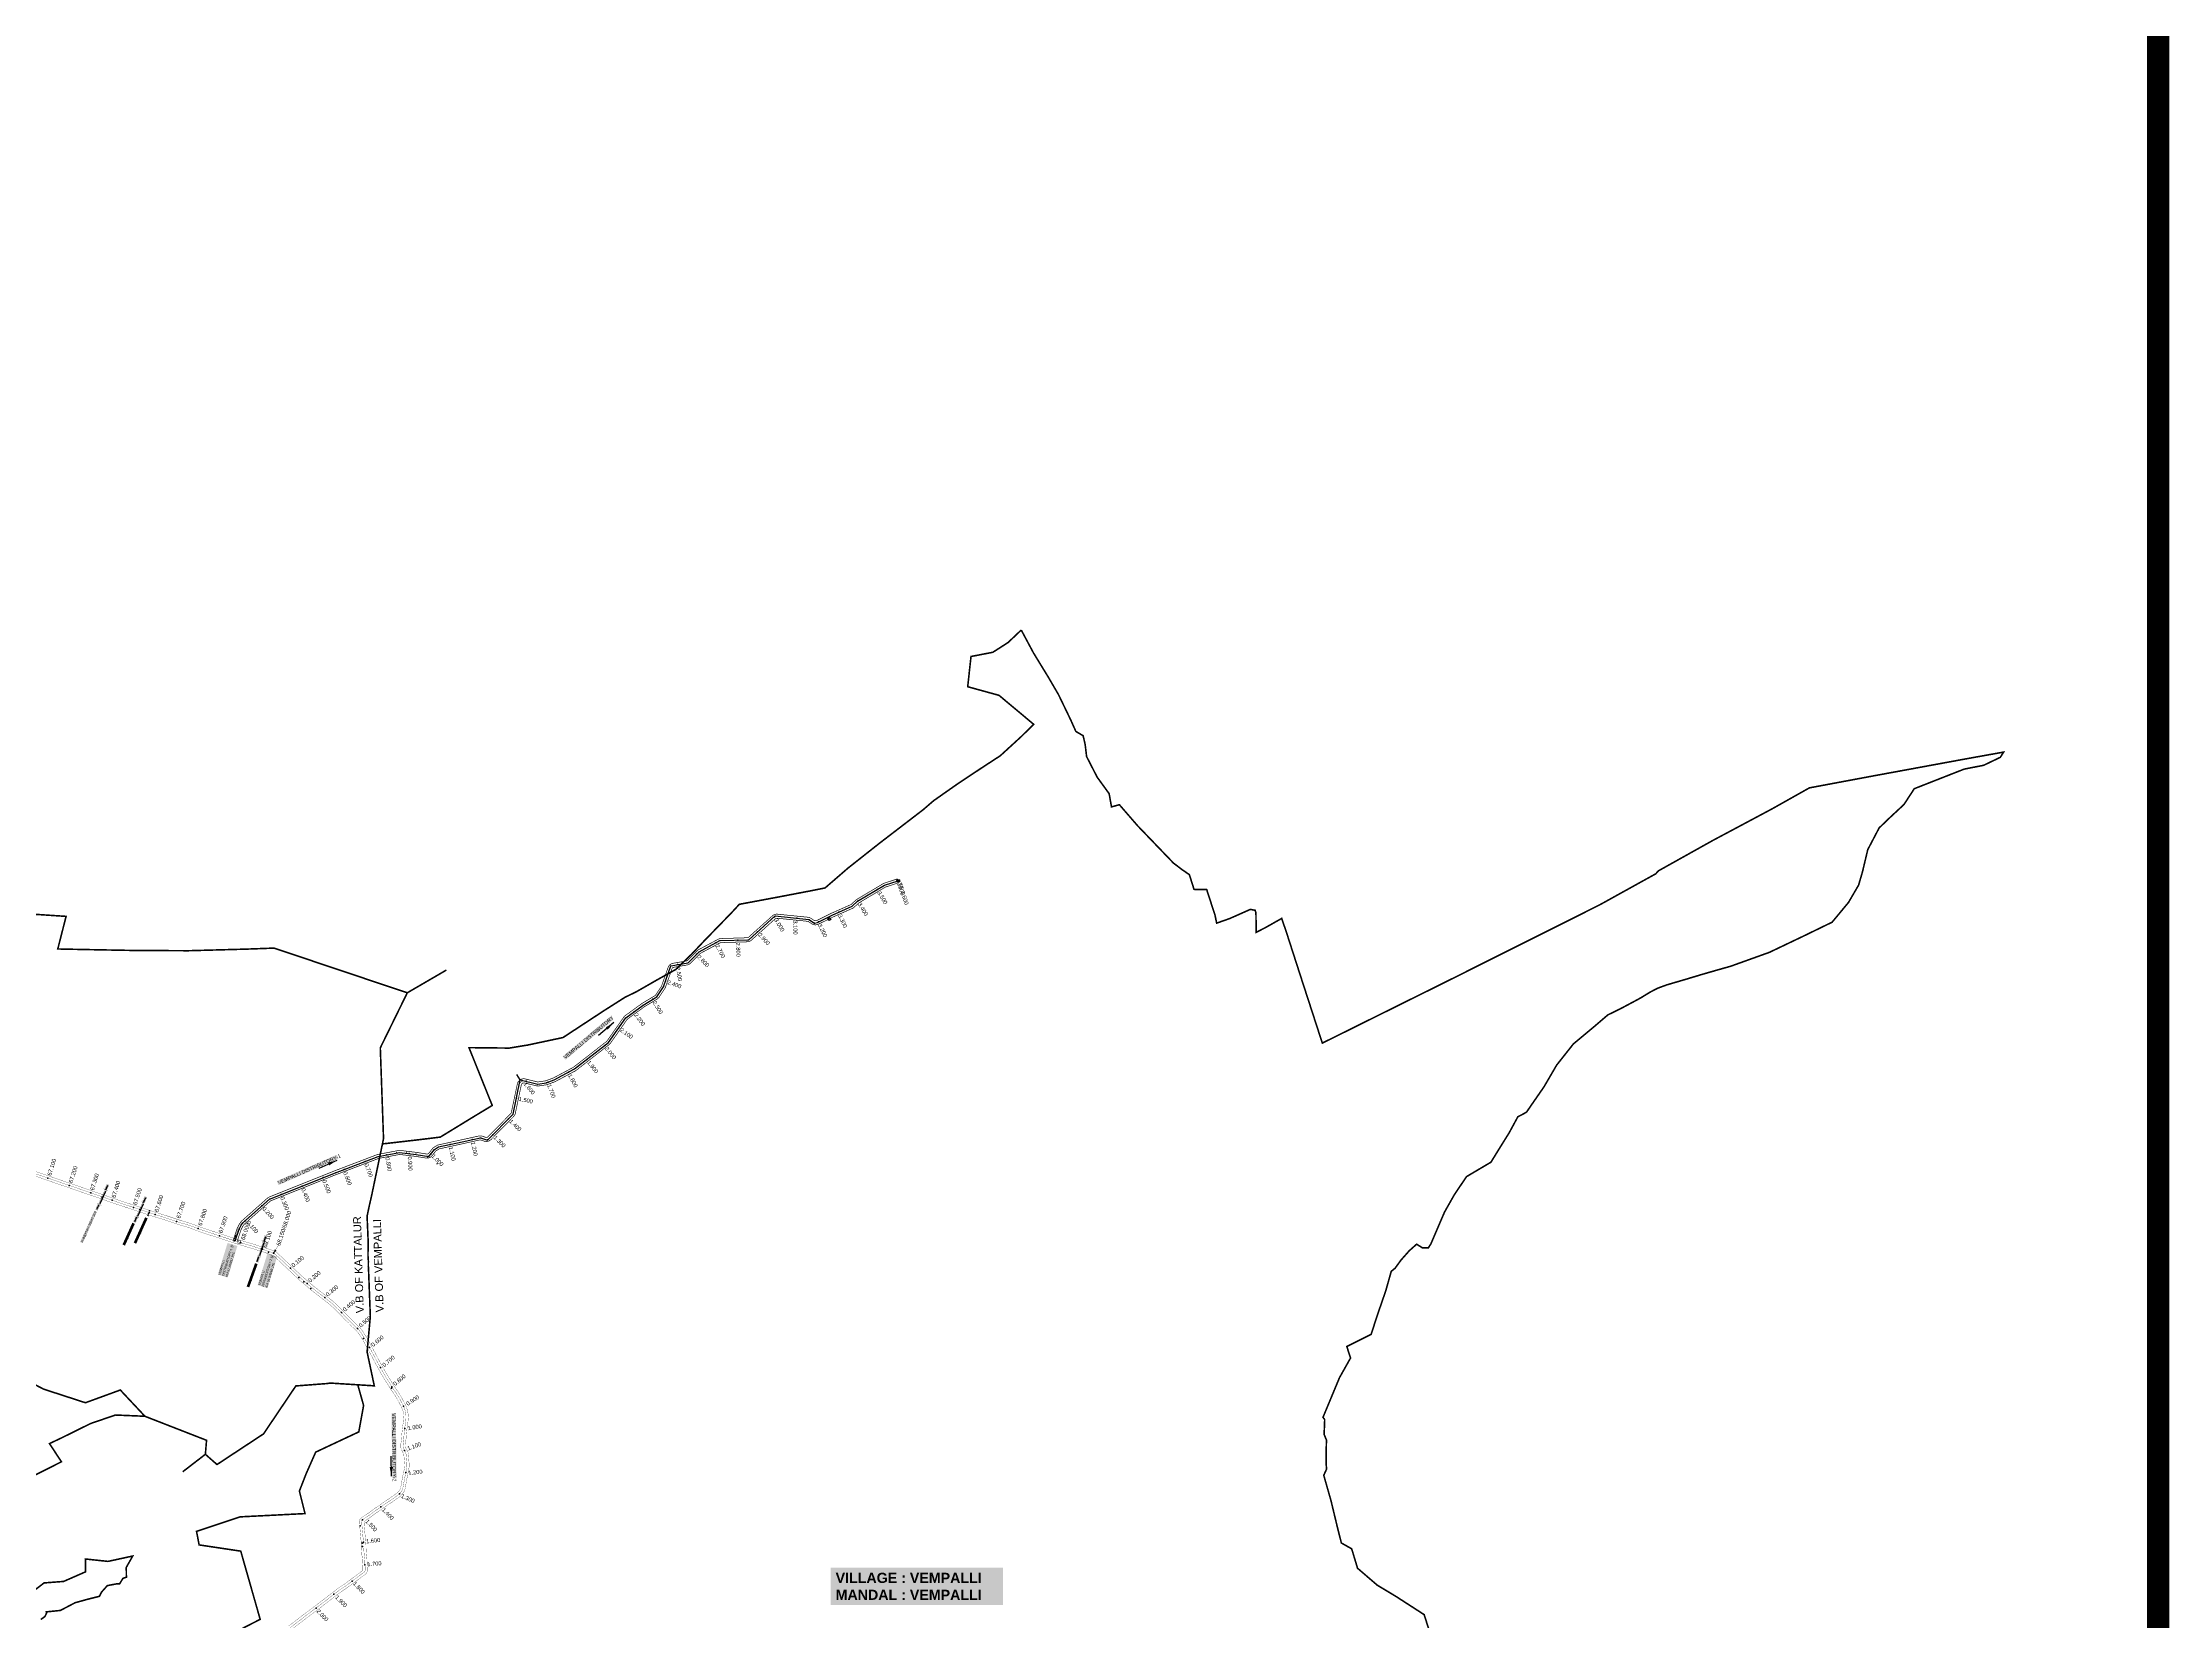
# Model space of a CAD drawing. Header units: inches. Extents: x 174104 to 230935, y 1583276 to 1631460.
# Drawn here: x 221527 to 230935, y 1588582 to 1595569 of the extents above; entities that cross this region are included whole.
import ezdxf
from ezdxf.enums import TextEntityAlignment as Align

# ---------------------------------------------------------------- set-up
doc = ezdxf.new("R2010")
doc.units = ezdxf.units.IN
doc.header["$LTSCALE"] = 15
doc.header["$MEASUREMENT"] = 0
doc.linetypes.add('ACAD_ISO02W100', pattern=[15, 12, -3])
doc.linetypes.add('HIDDEN2', pattern=[0.1875, 0.125, -0.0625])
for name, color, linetype in [('BLOCK', 72, 'Continuous'), ('CANAL1', 7, 'Continuous'), ('CSMark', 72, 'Continuous'), ('PAPER SIZE', 5, 'Continuous'), ('STRUCTURE', 5, 'Continuous'), ('TEXT', 1, 'Continuous'), ('text2', 7, 'Continuous'), ('VB', 72, 'Continuous'), ('VILLAGE BOUNDRY', 5, 'Continuous')]:
    doc.layers.add(name, color=color, linetype=linetype)
doc.styles.add('FONT1', font='Arial')
doc.styles.get("Standard").update_dxf_attribs({"font": 'arial.ttf'})
doc.dimstyles.get("Standard").update_dxf_attribs({"dimtxt": 0.18, "dimasz": 0.18, "dimexe": 0.18, "dimexo": 0.0625, "dimgap": 0.09, "dimtad": 0, "dimtih": 1, "dimtoh": 1, "dimdec": 4, "dimzin": 0, "dimdsep": 46, "dimtxsty": 'Standard', "dimcen": 0.09, "dimadec": 0, "dimazin": 0, "dimtfac": 1, "dimtdec": 4, "dimtofl": 0, "dimtmove": 0, "dimatfit": 3, "dimfxl": 1, "dimtolj": 1, "dimtzin": 0, "dimarcsym": 0})

# ---------------------------------------------------------------- blocks, each defined once
blk = doc.blocks.new('CIRCLE-BOX')
for p, q in [((-0.5, 0), (0.5, 0)), ((0, 0.5), (0, -0.5))]:
    blk.add_line(p, q)
blk.add_circle((0, 0), 0.2)
blk = doc.blocks.new('SLB')
at = {"layer": 'STRUCTURE'}
h = blk.add_hatch(dxfattribs=at)
h.set_pattern_fill('DOTS', color=6, scale=20, angle=320.37225, style=0)
h.set_pattern_definition([(320.372247934, (-159.4327, -72.9564), (1.2786241598, 0.5641323054), [0, -1.25])])
h.paths.add_polyline_path([(769699.5, 1706871.1), (769699.5, 1706861.1), (769729.1, 1706861.1), (769732.1, 1706863.1), (769792.1, 1706863.1), (769795.1, 1706861.1), (769824.7, 1706861.1), (769824.7, 1706871.1), (769795.1, 1706871.1), (769792.1, 1706869.1), (769732.1, 1706869.1), (769729.1, 1706871.1)])
at = {"layer": 'STRUCTURE', "color": 6, "linetype": 'ACAD_ISO02W100', "ltscale": 0.5, "const_width": 0.5}
for points in [[(769699.5, 1706871.1), (769729.1, 1706871.1)], [(769699.5, 1706861.1), (769729.1, 1706861.1)], [(769795.1, 1706871.1), (769824.7, 1706871.1)], [(769795.1, 1706861.1), (769824.7, 1706861.1)]]:
    blk.add_lwpolyline(points, dxfattribs=at)
at = {"layer": 'STRUCTURE', "color": 6, "const_width": 0.628}
for points in [[(769726.1, 1706877.1), (769726.1, 1706873.1), (769732.1, 1706869.1), (769792.1, 1706869.1), (769798.1, 1706873.1), (769798.1, 1706877.1)], [(769726.1, 1706855.1), (769726.1, 1706859.1), (769732.1, 1706863.1), (769792.1, 1706863.1), (769798.1, 1706859.1), (769798.1, 1706855.1)]]:
    blk.add_lwpolyline(points, dxfattribs=at)
at = {"layer": 'STRUCTURE', "color": 6}
blk.add_lwpolyline([(769732.1, 1706863.1), (769792.1, 1706863.1)], dxfattribs=at)
blk.add_lwpolyline([(769732.1, 1706863.1), (769792.1, 1706863.1)], dxfattribs=at)
at = {"layer": 'STRUCTURE', "color": 0}
blk.add_circle((769762.1, 1706866.1), 1.24, dxfattribs=at)
for points in [[(769703.8, 1706866), (769726.7, 1706866)], [(769818.6, 1706865.8), (769795.7, 1706865.8)]]:
    blk.add_leader(points, dimstyle='Standard', override={"dimasz": 10, "dimgap": 0.09, "dimtad": 0}, dxfattribs=at)
blk = doc.blocks.new('OT')
at = {"layer": 'STRUCTURE', "color": 190}
for points, const_width in [([(769751, 1706596), (769729, 1706596)], 0.5), ([(769751, 1706579), (769729, 1706579)], 0.5), ([(769775, 1706602), (769775, 1706598), (769769, 1706594), (769762, 1706594), (769754, 1706594), (769748, 1706598), (769748, 1706602)], 0.5), ([(769748, 1706573), (769748, 1706577), (769754, 1706581), (769762, 1706581), (769762, 1706581), (769762, 1706581), (769769, 1706581), (769775, 1706577), (769775, 1706573)], 0.5), ([(769762, 1706594), (769762, 1706581)], 2.5)]:
    blk.add_lwpolyline(points, dxfattribs=dict(at, const_width=const_width))
at = {"layer": 'STRUCTURE', "color": 0}
blk.add_circle((769762, 1706587), 1.87, dxfattribs=at)
blk.add_leader([(769733, 1706587), (769754, 1706587)], dimstyle='Standard', override={"dimasz": 10, "dimgap": 0.09, "dimtad": 0}, dxfattribs=at)

msp = doc.modelspace()

# ---------------------------------------------------------------- linework, layer by layer
at = {"color": 3}
for p in [(221791, 1590460, 52), (221958, 1590405, 53), (222000, 1590399, 54), (222119.82219, 1590352.46819), (222373.77332, 1590267.33575), (222495, 1590231, 57), (222526, 1590217, 58), (222549.06805, 1590212.17867), (222550, 1590214, 59), (222622.89582, 1590145.07074), (222661, 1590105, 61), (222682, 1590085, 62), (222696.855, 1590077.82385), (222714, 1590056, 63), (222774.96196, 1590015.42851), (222849.40608, 1589948.84225), (222920.18109, 1589878.22934), (222946, 1589835, 64), (222973.67241, 1589794.23177), (223021.11627, 1589706.20842), (223070, 1589615, 65), (223072.5032, 1589620.44464), (223123.66499, 1589534.71761), (223128.88039, 1589436.6952), (223127.7408, 1589338.37409), (223133.47365, 1589240.93769), (223105.11754, 1589146.93012), (222941.80424, 1589031.77984), (223023.57141, 1589089.22878), (222931, 1589005, 66), (222940, 1588929, 67), (222942, 1588914, 68), (222946.25033, 1588933.24526), (222896.92599, 1588761.25422), (222952.89253, 1588833.52395), (222815.81124, 1588702.83204), (222736.56059, 1588641.85014)]:
    msp.add_point(p, dxfattribs=at)
at = {"layer": 'CANAL1', "color": 200, "linetype": 'ByBlock', "ltscale": 40, "const_width": 3}
for points in [[(222370.46185, 1590269.84605), (222387.66411, 1590321.45284), (222397.28327, 1590340.69115), (222406.29359, 1590353.08034), (222520.10775, 1590454.24849, -0.086601944), (222531.51233, 1590461.30156), (222818.72406, 1590576.38297), (223008.54115, 1590648.69424), (223099.74484, 1590665.97494, -0.0772232431), (223111.71368, 1590666.37141), (223181.25781, 1590657.91334), (223225.7073, 1590650.76967, 0.2744292189), (223236.15072, 1590654.8964), (223253.89585, 1590677.8172), (223274.59718, 1590690.46801), (223381.06092, 1590713.78864), (223456.43721, 1590730.53892, -0.1408321229), (223472.42608, 1590729.5599), (223485.99276, 1590724.74592, 0.2916591756), (223497.51737, 1590727.40298), (223597.48028, 1590829.13515, 0.1432505354), (223600.39823, 1590834.57868), (223626.94957, 1590960.69758, -0.4228731132), (223662.13554, 1590982.91282), (223715.34179, 1590970.06305, 0.0960910263), (223719.5268, 1590969.87302), (223752.75298, 1590974.76616), (223786.29884, 1590987.22605), (223875.0782, 1591034.57504), (224022.1003, 1591149.25228, 0.0745486599), (224024.3465, 1591151.61772), (224097.70961, 1591256.42216, -0.0830083881), (224104.41036, 1591263.2451), (224179.02829, 1591317.51269), (224235.46567, 1591351.37512, 0.1123788582), (224238.99076, 1591354.75409), (224264.87531, 1591394.0272), (224293.60971, 1591475.8767, -0.2723923226), (224316.083, 1591494.85544), (224374.21134, 1591504.79845, 0.1552252725), (224380.13487, 1591507.86279), (224422.52755, 1591550.25547, -0.0741366711), (224429.40103, 1591555.34531), (224514.65319, 1591600.75135, -0.1150418088), (224527.38, 1591604.14127), (224643.4201, 1591607.76752, 0.1768490505), (224650.42353, 1591610.57549), (224755.40935, 1591704.79353, -0.2111577411), (224777.70294, 1591712.0627), (224912.05849, 1591698.44558, -0.1200892988), (224925.00452, 1591693.86551), (224939.25215, 1591684.54975, 0.2182733437), (224948.31748, 1591683.18644), (224951.89212, 1591684.21642), (225016.17289, 1591716.14814), (225103.0054, 1591754.63073), (225126.59755, 1591776.25687), (225247.24876, 1591848.24205), (225309.12732, 1591868.49321)], [(222387.53815, 1590264.15395), (222404.33589, 1590314.54716), (222412.71673, 1590331.30885), (222419.70641, 1590340.91966), (222532.0663, 1590440.79512, -0.086601944), (222538.20723, 1590444.59293), (222825.27594, 1590559.61703), (223013.45885, 1590631.30576), (223103.09574, 1590648.28959, -0.0772232431), (223109.54051, 1590648.50308), (223178.74219, 1590640.08666), (223222.8511, 1590632.99773, 0.2744292189), (223250.38375, 1590643.87729), (223266.10415, 1590664.1828), (223281.40282, 1590673.53199), (223384.93908, 1590696.21136), (223460.34196, 1590712.96756, -0.1408321229), (223466.4067, 1590712.59621), (223479.97338, 1590707.78222, 0.2916591756), (223510.35645, 1590714.78719), (223610.31936, 1590816.51936, 0.1432505354), (223618.01212, 1590830.87049), (223644.56347, 1590956.98939, -0.4228731132), (223657.90987, 1590965.41586), (223711.11612, 1590952.56609, 0.0960910263), (223722.14933, 1590952.06509), (223757.24702, 1590957.23384), (223793.70116, 1590970.77395), (223884.9218, 1591019.42496), (224033.17087, 1591135.05924, 0.0745486599), (224039.09268, 1591141.2954), (224112.45579, 1591246.09984, -0.0830083881), (224114.99745, 1591248.68785), (224188.97171, 1591302.48731), (224244.7266, 1591335.94024, 0.1123788582), (224254.02001, 1591344.84845), (224281.12469, 1591385.9728), (224310.59352, 1591469.9143, -0.2723923226), (224319.11787, 1591477.11313), (224377.24621, 1591487.05614, 0.1552252725), (224392.86279, 1591495.13487), (224435.25547, 1591537.52755, -0.0741366711), (224437.86265, 1591539.45818), (224523.11482, 1591584.86422, -0.1150418088), (224527.94223, 1591586.15005), (224643.98233, 1591589.7763, 0.1768490505), (224662.4459, 1591597.17913), (224767.43172, 1591691.39717, -0.2111577411), (224775.88791, 1591694.15444), (224910.24347, 1591680.53733, -0.1200892988), (224915.15403, 1591678.80006), (224929.40166, 1591669.4843, 0.2182733437), (224953.30116, 1591665.89012), (224958.44114, 1591667.37113), (225023.82711, 1591699.85186), (225112.9946, 1591739.36927), (225137.40245, 1591761.74313), (225254.75124, 1591831.75795), (225314.72603, 1591851.38607)]]:
    msp.add_lwpolyline(points, format="xyb", dxfattribs=at)
at = {"layer": 'CANAL1', "color": 1, "linetype": 'HIDDEN2', "ltscale": 5, "const_width": 2}
msp.add_lwpolyline([(222379, 1590267), (222396, 1590318), (222405, 1590336), (222413, 1590347), (222526.08703, 1590447.5218, -0.086601944), (222534.85978, 1590452.94724), (222822, 1590568), (223011, 1590640), (223101.42029, 1590657.13227, -0.0772232431), (223110.6271, 1590657.43725), (223180, 1590649), (223224.2792, 1590641.8837, 0.2744292189), (223243.26723, 1590649.38684), (223260, 1590671), (223278, 1590682), (223383, 1590705), (223458.38958, 1590721.75324, -0.1408321229), (223469.41639, 1590721.07805), (223482.98307, 1590716.26407, 0.2916591756), (223503.93691, 1590721.09508), (223603.89982, 1590822.82725, 0.1432505354), (223609.20518, 1590832.72458), (223635.75652, 1590958.84348, -0.4228731132), (223660.02271, 1590974.16434), (223713.22896, 1590961.31457, 0.0960910263), (223720.83807, 1590960.96905), (223755, 1590966), (223790, 1590979), (223880, 1591027), (224027.63559, 1591142.15576, 0.0745486599), (224031.71959, 1591146.45656), (224105.0827, 1591251.261, -0.0830083881), (224109.70391, 1591255.96648), (224184, 1591310), (224240.09614, 1591343.65768, 0.1123788582), (224246.50538, 1591349.80127), (224273, 1591390), (224302.10161, 1591472.8955, -0.2723923226), (224317.60043, 1591485.98428), (224375.72877, 1591495.92729, 0.1552252725), (224386.49883, 1591501.49883), (224428.89151, 1591543.89151, -0.0741366711), (224433.63184, 1591547.40174), (224518.88401, 1591592.80779, -0.1150418088), (224527.66112, 1591595.14566), (224643.70122, 1591598.77191, 0.1768490505), (224656.43472, 1591603.87731), (224761.42054, 1591698.09535, -0.2111577411), (224776.79543, 1591703.10857), (224911.15098, 1591689.49145, -0.1200892988), (224920.07927, 1591686.33278), (224934.3269, 1591677.01703, 0.2182733437), (224950.80932, 1591674.53828), (224955.16663, 1591675.79377), (225020, 1591708), (225108, 1591747), (225132, 1591769), (225251, 1591840), (225311.92668, 1591859.93964)], format="xyb", dxfattribs=at)
at = {"layer": 'CANAL1', "color": 1, "ltscale": 4, "const_width": 1}
for points in [[(221453.61301, 1590567.06402), (221792.15986, 1590450.39282), (221807.40867, 1590444.87301), (221838.82164, 1590434.18771), (221863.899, 1590425.37867), (221950.59422, 1590396.93804), (221960.02164, 1590393.67144), (222016.22044, 1590375.02976), (222068.73421, 1590358.78), (222121.36824, 1590341.23233), (222138.40214, 1590335.53449), (222174.94697, 1590324.82864), (222233.39114, 1590302.9339), (222286.14237, 1590285.89258), (222371.5067, 1590257.37036), (222399.62174, 1590249.18509), (222434.80917, 1590238.46229), (222501.29227, 1590218.05307), (222522.84462, 1590210.69409), (222543.19708, 1590203.77803), (222548.0992, 1590201.26968), (222557.70178, 1590191.93122), (222567.80561, 1590182.8278), (222596.90617, 1590155.49932), (222616.68078, 1590137.03895), (222663.78926, 1590092.52193), (222680.64074, 1590078.64934), (222691.63143, 1590068.93945), (222716.46718, 1590047.70001), (222740.105, 1590029.44429), (222772.56881, 1590004.49509), (222786.09574, 1589993.77759), (222796.3946, 1589985.66834), (222808.74349, 1589974.52923), (222839.64075, 1589944.44584), (222862.95339, 1589919.98136), (222876.27404, 1589906.98632), (222893.2757, 1589889.78747), (222906.99489, 1589876.52991), (222914.30787, 1589869.90166), (222918.73113, 1589865.93057), (222923.32779, 1589859.3507), (222927.1431, 1589854.02715), (222932.40827, 1589845.57355), (222942.77203, 1589829.63453), (222962.42052, 1589793.8965), (222981.96424, 1589757.79883), (222999.07822, 1589725.15126), (223023.7633, 1589680.75169), (223039.64444, 1589654.08788), (223069.53259, 1589606.19094), (223074.32778, 1589599.76505), (223082.96712, 1589587.29088), (223093.53764, 1589570.61597), (223099.53053, 1589559.33428), (223106.2256, 1589546.53178), (223114.03907, 1589531.76255), (223119.1284, 1589519.14276), (223121.50643, 1589511.19393), (223124.14315, 1589497.29139), (223124.64922, 1589485.47393), (223123.2563, 1589467.72542), (223120.52888, 1589449.86241), (223117.54187, 1589426.17266), (223115.60932, 1589406.66726), (223114.61035, 1589390.94372), (223111.89193, 1589369.14834), (223111.12717, 1589356.65913), (223112.65701, 1589346.7013), (223113.65383, 1589345.67495), (223115.78135, 1589340.41315), (223119.75021, 1589331.69069), (223123.65888, 1589326.95263), (223124.83166, 1589321.57025), (223127.29871, 1589291.79156), (223128.47137, 1589277.45531), (223128.37823, 1589269.24076), (223125.85596, 1589251.9709), (223122.73164, 1589238.50569), (223120.1863, 1589225.13048), (223116.59861, 1589206.19822), (223112.30805, 1589181.80625), (223110.55224, 1589173.0106), (223108.96101, 1589168.35593), (223107.44573, 1589165.17452), (223100.29257, 1589156.14636), (223095.45299, 1589151.02166), (223085.76229, 1589144.24297), (223059.3118, 1589125.53023), (223039.73704, 1589112.68104), (223016.61478, 1589096.33319), (222989.78972, 1589078.09517), (222967.70462, 1589061.45687), (222954.14594, 1589052.6392), (222948.69265, 1589048.6803), (222941.56886, 1589043.80249), (222937.39352, 1589041.20989), (222930.44856, 1589034.43961), (222928.38896, 1589026.22417), (222930.21424, 1588999.33232), (222932.22105, 1588978.94879), (222934.70989, 1588949.99962), (222937.45061, 1588919.87923), (222937.44073, 1588908.27274), (222939.45134, 1588876.84134), (222941.76926, 1588856.56632), (222942.52797, 1588839.48056), (222943.38226, 1588825.92948), (222944.00893, 1588818.13851), (222943.90751, 1588810.10512), (222943.41783, 1588808.47256), (222941.65128, 1588806.54509), (222934.71812, 1588801.57999), (222919.0707, 1588789.99415), (222882.27207, 1588762.58211), (222860.56101, 1588746.61833), (222830.47662, 1588726.48083), (222806.4781, 1588708.04574), (222785.738, 1588691.7695), (222763.50968, 1588674.90802), (222738.1851, 1588655.33711), (222691.60714, 1588620.43738), (222616.29104, 1588562.80332)], [(221461.79699, 1590585.39798), (221798.82214, 1590469.25118), (221814.03333, 1590463.74499), (221845.35636, 1590453.09029), (221870.331, 1590444.31733), (221956.98578, 1590415.88996), (221966.44436, 1590412.61256), (222022.32556, 1590394.07624), (222074.85379, 1590377.822), (222127.69376, 1590360.20567), (222144.38786, 1590354.62151), (222181.27503, 1590343.81536), (222239.97686, 1590321.8241), (222292.38563, 1590304.89342), (222377.4733, 1590276.46364), (222405.33226, 1590268.35291), (222440.65883, 1590257.58771), (222507.45973, 1590237.08093), (222529.29338, 1590229.62591), (222551.01092, 1590222.24597), (222559.8868, 1590217.70432), (222571.37222, 1590206.53478), (222581.34639, 1590197.5482), (222610.57583, 1590170.09868), (222630.37322, 1590151.61705), (222677.02874, 1590107.52807), (222693.62126, 1590093.86866), (222704.75257, 1590084.03455), (222729.08682, 1590063.22399), (222752.311, 1590045.28771), (222784.87319, 1590020.26291), (222798.49226, 1590009.47241), (222809.2934, 1590000.96766), (222822.42251, 1589989.12477), (222853.86125, 1589958.51416), (222877.18061, 1589934.04264), (222890.36996, 1589921.17568), (222907.3383, 1589904.01053), (222920.66311, 1589891.13409), (222927.70413, 1589884.75234), (222933.80687, 1589879.27343), (222939.65421, 1589870.9033), (222943.7769, 1589865.15085), (222949.28173, 1589856.31245), (222959.94197, 1589839.91747), (222979.97748, 1589803.4755), (222999.61576, 1589767.20317), (223016.67778, 1589734.65474), (223041.0987, 1589690.73031), (223056.72156, 1589664.50012), (223086.05941, 1589617.48506), (223090.56822, 1589611.44295), (223099.64088, 1589598.34312), (223110.84036, 1589580.67603), (223117.22347, 1589568.65972), (223123.9264, 1589555.84222), (223132.20093, 1589540.20145), (223138.0236, 1589525.76324), (223140.96357, 1589515.93607), (223144.06285, 1589499.59461), (223144.68278, 1589485.11807), (223143.1377, 1589465.43058), (223140.33912, 1589447.10159), (223137.41813, 1589423.93534), (223135.54668, 1589405.04674), (223134.53165, 1589389.07028), (223131.81607, 1589367.29766), (223131.22083, 1589357.57687), (223131.71496, 1589354.36051), (223134.16265, 1589348.30685), (223136.85979, 1589342.37931), (223142.16912, 1589335.94337), (223144.65434, 1589324.53775), (223147.23129, 1589293.43244), (223148.48063, 1589278.15869), (223148.36177, 1589267.67524), (223145.52604, 1589248.2591), (223142.30436, 1589234.37431), (223139.8337, 1589221.39152), (223136.27339, 1589202.60378), (223131.96595, 1589178.11575), (223129.90576, 1589167.7954), (223127.51299, 1589160.79607), (223124.52827, 1589154.52948), (223115.42943, 1589143.04564), (223108.59101, 1589135.80434), (223097.26971, 1589127.88503), (223070.5782, 1589109.00177), (223051.00096, 1589096.15096), (223028.01122, 1589079.89681), (223001.43628, 1589061.82883), (222979.18738, 1589045.06713), (222965.48006, 1589036.1528), (222960.21935, 1589032.3337), (222952.49914, 1589027.04751), (222949.79448, 1589025.36811), (222948.57385, 1589024.17818), (222950.14776, 1589000.98968), (222952.13695, 1588980.78521), (222954.63211, 1588951.76238), (222957.45139, 1588920.77877), (222957.44127, 1588908.90326), (222959.37866, 1588878.61666), (222961.71874, 1588858.14768), (222962.50003, 1588840.55344), (222963.33174, 1588827.36052), (222964.01907, 1588818.81549), (222963.87049, 1588807.04688), (222961.25817, 1588798.33744), (222954.98872, 1588791.49691), (222946.49188, 1588785.41201), (222930.9953, 1588773.93785), (222894.16993, 1588746.50589), (222872.05299, 1588730.24367), (222842.14338, 1588710.22317), (222818.7439, 1588692.24826), (222797.956, 1588675.9345), (222775.66832, 1588659.02798), (222750.2969, 1588639.42089), (222703.68086, 1588604.49262), (222628.06696, 1588546.63068)]]:
    msp.add_lwpolyline(points, dxfattribs=at)
at = {"layer": 'CANAL1', "color": 1, "linetype": 'HIDDEN2', "ltscale": 4, "const_width": 1}
msp.add_lwpolyline([(221457.66199, 1590576.42466), (221795.44799, 1590460.01566), (221810.67799, 1590454.50266), (221842.04599, 1590443.83266), (221867.07199, 1590435.04166), (221953.74699, 1590406.60766), (221963.18999, 1590403.33566), (222019.22999, 1590384.74666), (222071.75099, 1590368.49466), (222119.82219, 1590352.46819), (222124.48799, 1590350.91266), (222141.35199, 1590345.27166), (222178.06799, 1590334.51566), (222236.64099, 1590312.57266), (222289.22099, 1590295.58666), (222373.77332, 1590267.33575), (222374.44699, 1590267.11066), (222402.43399, 1590258.96266), (222431.26723, 1590250.17619), (222437.69099, 1590248.21866), (222504.33299, 1590227.76066), (222526.02599, 1590220.35366), (222547.06099, 1590213.20566), (222549.06805, 1590212.17867), (222553.94999, 1590209.68066), (222564.49399, 1590199.42666), (222574.53299, 1590190.38166), (222603.69799, 1590162.99266), (222623.48399, 1590144.52166), (222670.36599, 1590100.21866), (222687.08799, 1590086.45266), (222698.14899, 1590076.68066), (222722.73399, 1590055.65566), (222746.16499, 1590037.55966), (222778.67799, 1590012.57266), (222792.25099, 1590001.81866), (222802.80099, 1589993.51166), (222815.53999, 1589982.02066), (222846.70799, 1589951.67366), (222870.02399, 1589927.20566), (222883.27899, 1589914.27466), (222900.26399, 1589897.09266), (222913.78599, 1589884.02566), (222920.96299, 1589877.52066), (222926.22599, 1589872.79566), (222931.44799, 1589865.32066), (222935.41699, 1589859.78266), (222940.80199, 1589851.13666), (222951.31399, 1589834.96966), (222971.15599, 1589798.87966), (222990.74699, 1589762.69466), (223007.83499, 1589730.09666), (223032.38799, 1589685.93466), (223048.13999, 1589659.48766), (223077.75299, 1589612.03166), (223082.40499, 1589605.79766), (223091.26099, 1589593.01066), (223102.14599, 1589575.83966), (223108.33399, 1589564.19066), (223115.03299, 1589551.38066), (223123.07699, 1589536.17566), (223128.53299, 1589522.64666), (223131.19199, 1589513.75866), (223134.05999, 1589498.63666), (223134.62299, 1589485.48966), (223133.15399, 1589466.77166), (223130.39099, 1589448.67566), (223127.43699, 1589425.24766), (223125.53499, 1589406.05066), (223124.52799, 1589390.20066), (223121.81099, 1589368.41666), (223121.13099, 1589357.31166), (223122.01299, 1589351.57066), (223122.14799, 1589351.43166), (223124.92899, 1589344.55366), (223128.26199, 1589337.22866), (223132.87099, 1589331.64166), (223134.69999, 1589323.24766), (223137.22199, 1589292.80566), (223138.43299, 1589278.00066), (223138.32699, 1589268.65166), (223135.64799, 1589250.30866), (223132.47499, 1589236.63366), (223129.96699, 1589223.45466), (223126.39299, 1589204.59466), (223122.09399, 1589180.15466), (223120.18599, 1589170.59666), (223118.19399, 1589164.76966), (223115.94399, 1589160.04566), (223107.81799, 1589149.78966), (223101.97899, 1589143.60666), (223091.47299, 1589136.25766), (223064.90199, 1589117.45966), (223045.32599, 1589104.60966), (223022.26999, 1589088.30866), (222995.56999, 1589070.15566), (222973.40299, 1589053.45566), (222959.76999, 1589044.58966), (222954.41299, 1589040.70066), (222946.99099, 1589035.61866), (222943.55099, 1589033.48266), (222939.41599, 1589029.45166), (222938.42999, 1589025.51866), (222940.13799, 1589000.35466), (222942.13599, 1588980.06066), (222944.62799, 1588951.07466), (222947.40799, 1588920.52266), (222947.39799, 1588908.78166), (222949.37199, 1588877.92266), (222951.70099, 1588857.55066), (222952.47099, 1588840.21066), (222953.31399, 1588826.83866), (222953.97099, 1588818.67066), (222953.84599, 1588808.76966), (222952.29499, 1588803.59866), (222948.27699, 1588799.21466), (222940.56199, 1588793.68966), (222924.98999, 1588782.15966), (222888.17799, 1588754.73766), (222866.26399, 1588738.62466), (222836.26699, 1588718.54566), (222812.56799, 1588700.34066), (222791.80399, 1588684.04566), (222769.54599, 1588667.16166), (222744.19799, 1588647.57266), (222697.60099, 1588612.65866), (222622.13599, 1588554.91066)], dxfattribs=at)
at = {"layer": 'CSMark', "linetype": 'Continuous'}
for p in [(225311.92602, 1591859.93943), (225134.29903, 1591770.37169), (225220.17541, 1591821.60886), (224764.54468, 1591700.39376), (224863.58737, 1591694.31209), (224958.64302, 1591677.52068), (225048.78908, 1591720.7588), (224504.94889, 1591585.38582), (224602.67305, 1591597.48978), (224689.88741, 1591633.89896), (224335.3096, 1591489.01348), (224419.50239, 1591534.50239), (224281.97572, 1591415.56722), (224226.54288, 1591335.52573), (224075.32316, 1591208.74737), (224143.25029, 1591280.36385), (224013.43348, 1591131.07812), (223852.84467, 1591012.51716), (223934.58325, 1591069.57494), (223665.35961, 1590972.87543), (223763.02461, 1590968.98057), (223622.88, 1590897.67998), (223518.2259, 1590735.63697), (223588.31361, 1590806.96518), (223049.57474, 1590647.3089), (223148.33284, 1590652.85141), (223244.38461, 1590650.83012), (223330.16014, 1590693.42555), (223427.81412, 1590714.95869), (222767.70707, 1590546.24564), (222860.79143, 1590582.77769), (222954.2402, 1590618.37722), (222582.05561, 1590471.8579), (222674.88134, 1590509.05177), (222422.35398, 1590355.31464), (222497.09491, 1590421.75103)]:
    msp.add_point(p, dxfattribs=at)
at = {"layer": 'text2', "const_width": 100}
msp.add_lwpolyline([(174153.83452, 1631410.23269), (230884.84018, 1631410.23269), (230884.84018, 1583325.91205), (174153.83452, 1583325.91205)], close=True, dxfattribs=at)
at = {"layer": 'text2', "linetype": 'Continuous'}
for points in [[(222379, 1590267), (222396, 1590318), (222405, 1590336), (222413, 1590347), (222530, 1590451), (222822, 1590568), (223011, 1590640), (223106, 1590658), (223180, 1590649), (223236, 1590640), (223260, 1590671), (223278, 1590682), (223383, 1590705), (223464, 1590723), (223495, 1590712), (223608, 1590827), (223640, 1590979), (223717, 1590960.40383), (223755, 1590966), (223790, 1590979), (223880, 1591027), (224030, 1591144), (224107, 1591254), (224184, 1591310), (224244, 1591346), (224273, 1591390), (224306, 1591484), (224382, 1591497), (224431, 1591546), (224523, 1591595), (224651, 1591599), (224768, 1591704), (224916, 1591689), (224942, 1591672), (224955.16663, 1591675.79377), (225020, 1591708), (225108, 1591747), (225132, 1591769), (225251, 1591840), (225311.92668, 1591859.93964), (225311.92668, 1591859.93964)], [(223640, 1590979), (223625.3309, 1591001.95982)]]:
    msp.add_lwpolyline(points, dxfattribs=at)
at = {"layer": 'text2', "color": 3, "linetype": 'Continuous', "const_width": 1}
msp.add_lwpolyline([(222373.77332, 1590267.33575), (222393.91218, 1590325.38615)], dxfattribs=at)
at = {"layer": 'text2', "color": 3, "linetype": 'Continuous', "const_width": 1, "elevation": 59}
msp.add_lwpolyline([(222550, 1590214), (222575.83806, 1590256.93736)], dxfattribs=at)
at = {"layer": 'text2', "linetype": 'Continuous'}
for centre, radius in [((225311.92668, 1591859.93964), 6.236), ((225006.95762, 1591690.7166), 6.2)]:
    msp.add_circle(centre, radius, dxfattribs=at)
at = {"layer": 'text2', "color": 3, "linetype": 'Continuous'}
for p in [(221550.29162, 1590544.50231), (221645.00315, 1590511.86249), (221739.71467, 1590479.22267), (221834.37536, 1590446.44186), (221929.35672, 1590414.60896), (222024.45781, 1590383.12897), (222214.62697, 1590320.81969), (222309.36274, 1590288.85683), (222404.56708, 1590258.31263), (222500.18484, 1590229.03407)]:
    msp.add_point(p, dxfattribs=at)
at = {"layer": 'VILLAGE BOUNDRY', "linetype": 'HIDDEN2', "ltscale": 20, "const_width": 7}
for points in [[(223030.25386, 1590695.72783), (223042.3541, 1590696.85135), (223189.75983, 1590713.82668), (223286.05918, 1590725.58186), (223438.58786, 1590818.89152), (223515.92041, 1590865.67816), (223413.08409, 1591121.46397), (223590.88121, 1591119.47659), (223672.97721, 1591132.95291), (223828.89774, 1591166.14981), (224013.89433, 1591287.51741), (224103.62018, 1591344.56205), (224153.48594, 1591368.80358), (224247.70208, 1591422.81166), (224327.07838, 1591467.03306), (224397.29799, 1591534.44493), (224452.38855, 1591592.71346), (224574.00207, 1591717.94711), (224608.86866, 1591755.6725), (224777.60908, 1591787.21494), (224921.32924, 1591814.73113), (224988.25627, 1591828.17563), (225089.3135, 1591915.63824), (225228.03738, 1592025.31557), (225421.71429, 1592174.0051), (225468.74503, 1592214.46209), (225572.55445, 1592287.3414), (225686.69505, 1592363.18373), (225763.14149, 1592412.95982), (225855.12801, 1592497.16851), (225911.034, 1592552.00674), (225757.64377, 1592680.28916), (225619.07689, 1592718.45194), (225633.64242, 1592852.13078), (225730.40013, 1592870.89797), (225798.11473, 1592914.40814), (225855.87001, 1592969.33871)], [(223030.25386, 1590695.72783), (223042.3541, 1590696.85135), (223189.75983, 1590713.82668), (223286.05918, 1590725.58186), (223438.58786, 1590818.89152), (223515.92041, 1590865.67816), (223413.08409, 1591121.46397), (223590.88121, 1591119.47659), (223672.97721, 1591132.95291), (223828.89774, 1591166.14981), (224013.89433, 1591287.51741), (224103.62018, 1591344.56205), (224153.48594, 1591368.80358), (224247.70208, 1591422.81166), (224327.07838, 1591467.03306), (224397.29799, 1591534.44493), (224452.38855, 1591592.71346), (224574.00207, 1591717.94711), (224608.86866, 1591755.6725), (224777.60908, 1591787.21494), (224921.32924, 1591814.73113), (224988.25627, 1591828.17563), (225089.3135, 1591915.63824), (225228.03738, 1592025.31557), (225421.71429, 1592174.0051), (225468.74503, 1592214.46209), (225572.55445, 1592287.3414), (225686.69505, 1592363.18373), (225763.14149, 1592412.95982), (225855.12801, 1592497.16851), (225911.034, 1592552.00674), (225757.64377, 1592680.28916), (225619.07689, 1592718.45194), (225633.64242, 1592852.13078), (225730.40013, 1592870.89797), (225798.11473, 1592914.40814), (225855.87001, 1592969.33871)], [(225855.87001, 1592969.33871), (225909.90566, 1592868.1991), (225976.23298, 1592759.81251), (226020.63259, 1592683.56106), (226061.16267, 1592599.75637), (226075.34982, 1592570.11062), (226097.45616, 1592520.68383), (226129.5777, 1592501.63372), (226138.45677, 1592463.68719), (226145.01389, 1592409.4324), (226191.62468, 1592318.4292), (226244.6504, 1592245.24035), (226255.11178, 1592186.86487), (226290.05276, 1592196.27943), (226370.37663, 1592103.53398), (226529.18978, 1591938.15716), (226566.06454, 1591910.04288), (226599.60863, 1591886.86031), (226620.14083, 1591821.77452), (226676.31432, 1591820.68133), (226713.20341, 1591706.82869), (226720.191, 1591672.35993), (226777.55873, 1591692.5437), (226869.60064, 1591733.29949), (226890.62241, 1591729.16019), (226893.94712, 1591717.5165), (226895.3998, 1591631.91507), (226935.49375, 1591652.28899), (227007.98791, 1591693.27873), (227030.11389, 1591628.02357), (227094.51932, 1591428.4471), (227187.68246, 1591141.50743), (227772.9808, 1591431.88886), (228415.24817, 1591753.67537), (228663.0426, 1591890.93959), (228673.30259, 1591903.16265), (228914.25119, 1592037.86), (229175.68288, 1592177.25456), (229342.1345, 1592270.90664), (229619.6863, 1592322.85584), (230038.33296, 1592399.91727), (230201.24848, 1592429.18564), (230186.65824, 1592406.0463), (230112.8694, 1592370.77662), (230026.36012, 1592353.73933), (229806.03597, 1592267.20572), (229760.60412, 1592197.47911), (229690.97955, 1592132.60125), (229650.53681, 1592093.5026), (229600.34423, 1591997.67569), (229576.93689, 1591899.30656), (229559.77274, 1591840.60212), (229514.86438, 1591763.62254), (229442.43728, 1591676.45299), (229316.7813, 1591615.39179), (229165.53574, 1591543.27571), (228993.42824, 1591481.45618), (228935.96037, 1591465.29776), (228863.96721, 1591444.51018), (228799.84991, 1591425.16687), (228710.81311, 1591399.02164), (228670.28849, 1591384.14979), (228636.11349, 1591366.2224), (228595.98951, 1591341.59154), (228565.73599, 1591325.19356), (228507.13375, 1591293.93954), (228450.29075, 1591266.12702), (228386.01544, 1591210.99716), (228298.54172, 1591138.30805), (228224.10065, 1591044.11019), (228167.86079, 1590947.62741), (228111.77748, 1590866.55409), (228091.13261, 1590836.39673), (228073.48375, 1590826.29128), (228052.67144, 1590815.80005), (228013.9878, 1590744.43818), (227975.82903, 1590683.30918), (227933.52185, 1590614.63238), (227825.38742, 1590550.6712), (227771.00643, 1590469.63304), (227728.51246, 1590394.49014), (227667.95056, 1590253.30846), (227657.00893, 1590236.12298), (227630.30369, 1590235.4286), (227604.99261, 1590251.92834), (227572.25351, 1590222.81275), (227536.01231, 1590181.97105), (227509.35162, 1590145.28491), (227492.5029, 1590131.5898), (227468.53366, 1590046.37625), (227432.5197, 1589941.97542), (227403.49414, 1589852.72406), (227296.04548, 1589798.99227), (227312.3634, 1589747.98339), (227263.8824, 1589661.73797), (227190.51527, 1589485.43919), (227198.12197, 1589475.79485), (227195.65661, 1589409.93478), (227205.98374, 1589385.19808), (227204.74531, 1589340.69757), (227204.4487, 1589290.08736), (227204.44426, 1589280.16523), (227206.55909, 1589256.81207), (227193.98965, 1589229.141), (227225.60367, 1589118.63142), (227253.37906, 1589003.23837), (227271.85663, 1588929.75987), (227317.53123, 1588903.89252), (227343.49395, 1588817.89528), (227431.17444, 1588742.58873), (227514.21761, 1588692.69428), (227638.11714, 1588612.65215), (227672.61384, 1588503.95655)], [(221351.51391, 1591720.76746), (221630.92108, 1591702.3067), (221594.1174, 1591558.00013), (221787.72111, 1591554.12242), (221594.1174, 1591558.00013), (221787.72111, 1591554.12242), (221919.47715, 1591551.69097), (222169.93274, 1591550.26037), (222431.58653, 1591557.51953), (222550.89126, 1591561.88325), (223140.15144, 1591364.12772), (223312.83255, 1591464.59098), (223140.15144, 1591364.12772), (223020.77075, 1591120.57826), (223035.04298, 1590718.63656), (222982.53606, 1590467.46981), (222972.05519, 1590421.67485), (222962.31925, 1590375.79859), (222966.76336, 1590272.11354), (222966.47885, 1590198.71283), (222968.11692, 1590174.8095), (222967.65379, 1590154.64165), (222968.38775, 1590149.40102), (222976.70181, 1589931.55208), (222962.32105, 1589775.398), (222994.21922, 1589625.04087), (222798.64483, 1589637.26662), (222787.64027, 1589635.28681), (222647.22907, 1589624.62672), (222504.33123, 1589412.46816), (222298.43194, 1589276.81481), (222247.01166, 1589322.06456), (222146.98546, 1589244.88427), (222247.01166, 1589322.06456), (222252.21388, 1589384.042), (221979.5386, 1589490.38778), (221870.74135, 1589606.58991), (221716.53993, 1589550.2401), (221531.31382, 1589610.4994), (221439.12074, 1589658.66591)], [(222300.88545, 1588495.04512), (222489.40924, 1588591.89256), (222403.51077, 1588893.55723), (222219.43664, 1588921.21783), (222207.88887, 1588980.85099), (222401.3751, 1589045.33868), (222526.51905, 1589051.62041), (222687.78368, 1589059.78153), (222662.90018, 1589159.4804), (222693.17344, 1589237.17638), (222735.04796, 1589331.75213), (222925.61784, 1589421.23331), (222946.88181, 1589538.36243), (222921.13066, 1589629.60978)], [(221518.95874, 1588591.02782), (221537.49656, 1588604.64624), (221544.16957, 1588618.63535), (221543.4009, 1588624.88093), (221605.66888, 1588631.20198), (221670.84367, 1588665.35942), (221732.57173, 1588682.39767), (221778.51997, 1588693.72205), (221787.73816, 1588712.35976), (221813.15802, 1588740.97207), (221851.5487, 1588748.36964), (221867.51518, 1588748.95152), (221882.7576, 1588773.50752), (221897.7447, 1588778.16255), (221896.9314, 1588821.24942), (221925.58036, 1588871.94747), (221816.12876, 1588848.20354), (221716.46147, 1588858.85696), (221716.90166, 1588801.97926), (221619.79849, 1588759.50784), (221533.71737, 1588752.98422), (221470.25139, 1588704.71054)]]:
    msp.add_lwpolyline(points, dxfattribs=at)
at = {"layer": 'VILLAGE BOUNDRY', "const_width": 7}
msp.add_lwpolyline([(221086.44783, 1588601.82018), (221086.44783, 1588601.82018), (221081.37761, 1588648.14098), (221057.73172, 1588850.40069), (221041.79442, 1589008.5696), (221158.55564, 1589046.27053), (221250.9579, 1589102.9415), (221404.26366, 1589185.24717), (221610.49569, 1589289.0215), (221557.31086, 1589369.42806), (221611.5031, 1589395.0261), (221739.42116, 1589458.26628), (221848.93592, 1589495.84546), (221979.5386, 1589490.38778)], dxfattribs=at)

# ---------------------------------------------------------------- block references
at = {"layer": 'BLOCK'}
for p in [(224768, 1591704, 90.619), (224916, 1591689, 90.09), (224942, 1591672, 90.671), (225001, 1591689, 90.223), (224523, 1591595, 90.302), (224651, 1591599, 89.923), (224306, 1591484, 90.388), (224382, 1591497, 90.321), (224431, 1591546, 90.319), (224273, 1591390, 90.368), (224184, 1591310, 89.93), (224244, 1591346, 90.257), (224107, 1591254, 90.268), (224030, 1591144, 90.311), (223880, 1591027, 90.316), (223640, 1590979, 90.715), (223717, 1590959, 90.254), (223755, 1590966, 90.263), (223790, 1590979, 90.263), (223608, 1590827, 90.163), (223464, 1590723, 90.599), (223011, 1590640, 90.817), (223092, 1590657, 90.709), (223137, 1590659, 90.816), (223179, 1590653, 90.782), (223229, 1590638, 90.393), (223383, 1590706, 90.615), (223495, 1590712, 90.542), (222822, 1590568, 90.714), (223272, 1590608, 90.53), (222530, 1590451, 90.612), (222413, 1590347, 90.719), (222379, 1590267, 90.715), (222396, 1590318, 90.73), (222405, 1590336, 90.607)]:
    msp.add_blockref('CIRCLE-BOX', p, dxfattribs=at)
at = {"layer": 'STRUCTURE', "color": 0}
for p, rotation in [((1461827.0303, 187521.58082, 52), 65.74739314289994), ((1461994.49879, 187466.55248), 65.74739314289994), ((1600033.38241, 322037.99655, 57), 71.64104179554138)]:
    msp.add_blockref('SLB', p, dxfattribs=dict(at, rotation=rotation))
at = {"layer": 'STRUCTURE', "color": 0, "xscale": 0.5, "yscale": 0.5, "zscale": 0.5}
for p, rotation in [((-453853.06435, 2238048.27552), 250.4975320816553), ((-453469.28293, 2237945.71804), 250.4975320816553), ((-307267.78711, 2361924.15323, 59), 238.7494636859774)]:
    msp.add_blockref('OT', p, dxfattribs=dict(at, rotation=rotation))

# ---------------------------------------------------------------- texts
at = {"layer": 'CSMark', "color": 1, "linetype": 'Continuous', "style": 'FONT1'}
for s, rotation, p in [('TE 3.600', 288.121860346, (225318.43977, 1591851.46796)), ('3.400', 300.821935522, (225139.93512, 1591760.92529)), ('3.500', 300.821935522, (225225.8115, 1591812.16246)), ('3600', 288.121860346, (225315.34745, 1591849.48506)), ('3.000', 300.777300526, (224770.17341, 1591690.94297)), ('3.200', 296.416064381, (224963.53677, 1591667.66923)), ('3.300', 293.902050586, (225053.246, 1591710.70216)), ('2.700', 298.040152808, (224510.11988, 1591575.67702)), ('2.800', 271.789910744, (224603.01663, 1591586.49515)), ('2.900', 311.905941965, (224697.23442, 1591625.7123)), ('2.500', 279.706652211, (224337.16425, 1591478.17096)), ('2.600', 314.999999941, (224427.28056, 1591526.72422)), ('2.400', 340.655670691, (224292.35472, 1591411.92353)), ('2.300', 300.963756589, (224232.20233, 1591326.0933)), ('2.100', 325.007979774, (224084.33471, 1591202.43928)), ('2.200', 306.027373336, (224149.72018, 1591271.46775)), ('2.000', 307.954231268, (224020.19883, 1591122.40459)), ('1.900', 307.95423132, (223941.3486, 1591060.90141)), ('1.700', 290.37643514, (223766.85467, 1590958.66889)), ('1.800', 298.072487171, (223858.02114, 1591002.81128)), ('1.500', 348.111341862, (223633.64404, 1590895.41386)), ('1.300', 315.502581742, (223526.072, 1590727.92733)), ('1.400', 315.502581742, (223596.15971, 1590799.25553)), ('0.800', 280.728859869, (223051.62252, 1590636.50119)), ('1.000', 314.125727863, (223252.55809, 1590645.81556)), ('1.100', 282.355359807, (223332.51385, 1590682.68032)), ('1.200', 282.528808089, (223430.20036, 1590704.22064)), ('0.500', 291.835232397, (222771.7984, 1590536.03481)), ('0.600', 290.854458158, (222864.70738, 1590572.49832)), ('0.700', 290.854458188, (222958.15615, 1590608.09786)), ('0.300', 291.835232366, (222586.14694, 1590461.64707)), ('0.400', 291.835232397, (222678.97267, 1590498.84094)), ('0.100', 311.633539724, (222434.81887, 1590350.95848)), ('0.200', 311.633539724, (222504.40291, 1590413.52953)), ('0', 341.565051441, (222389.43552, 1590263.52149)), ('0.100', 40.023558604, (222631.39066, 1590155.21196)), ('0.200', 40.023558604, (222705.09949, 1590088.52489)), ('0.300', 40.023558604, (222782.95719, 1590025.80295)), ('0.400', 40.023558604, (222858.28695, 1589959.17249)), ('0.500', 40.023558604, (222929.03106, 1589888.90264)), ('0.600', 40.023558604, (222983.98851, 1589803.46534)), ('0.700', 40.023558604, (223033.03131, 1589714.12176)), ('0.800', 40.023558604, (223081.2118, 1589630.93403)), ('0.900', 32.433474774, (223137.40093, 1589543.83661)), ('1.000', 9.183223387, (223141.9233, 1589437.25423)), ('1.100', 20.130741921, (223140.92331, 1589346.96047)), ('1.200', 4.884235442, (223144.68768, 1589240.06855)), ('1.300', 336.429021767, (223114.0172, 1589139.1378)), ('1.500', 313.611148447, (222959.90987, 1589029.94374)), ('1.400', 313.611148447, (223032.60608, 1589080.95552)), ('1.600', 6.102577295, (222958.07608, 1588936.75355)), ('1.700', 4.19433962, (222963.3256, 1588835.46198)), ('1.800', 314.177151574, (222904.72093, 1588753.69127)), ('1.900', 314.177151574, (222825.8165, 1588694.11416)), ('2.000', 314.177151574, (222743.25204, 1588631.98561))]:
    msp.add_text(s, height=18, rotation=rotation, dxfattribs=at).set_placement(p, align=Align.MIDDLE_LEFT)
for s, rotation, p in [('3.100', 270.853096241, (224857.436, 1591621.54093)), ('1.600', 309.499129484, (223700.0293, 1590917.35357)), ('0.900', 272.824226275, (223154.4443, 1590577.07632))]:
    msp.add_text(s, height=18, rotation=rotation, dxfattribs=at).set_placement(p, align=Align.MIDDLE_RIGHT)
at = {"layer": 'CSMark', "color": 1}
for s, rotation, p in [('67.100', 72.662164878, (221555.84816, 1590556.07743, 49)), ('67.200', 72.662164878, (221650.55969, 1590523.43761, 49)), ('67.300', 72.662164878, (221745.27121, 1590490.79779, 49)), ('67.400', 72.662164878, (221839.9319, 1590458.01699, 49)), ('67.500', 72.662164878, (221934.91326, 1590426.18409, 49)), ('67.600', 72.662164878, (222030.01435, 1590394.7041, 49)), ('67.700', 71.462854956, (222126.57335, 1590366.67572, 49)), ('67.800', 71.462854956, (222222.06221, 1590334.67805, 49)), ('67.900', 71.462854956, (222312.88955, 1590301.51725, 49)), ('68.000', 71.462854956, (222411.87065, 1590271.84767, 49)), ('68.150/68.000', 71.462854956, (222568.45051, 1590245.9405, 49)), ('68.100', 71.462854956, (222509.10452, 1590237.52372, 49))]:
    msp.add_text(s, height=18, rotation=rotation, dxfattribs=at).set_placement(p, align=Align.MIDDLE_LEFT)
at = {"layer": 'STRUCTURE', "color": 5, "char_height": 16, "attachment_point": 1, "style": 'FONT1', "bg_fill": 1, "box_fill_scale": 1.1, "bg_fill_color": 7, "bg_fill_true_color": 16777215, "bg_fill_transparency": 0}
for s, insert, width, rotation in [('{\\C1;VEMPALLI DISTRIBUTORY}', (223829.60796, 1591082.19799), 273.396588, 40.035584028), ('{\\C1;VEMPALLI DISTRIBUTORY-1}', (222565.10377, 1590530.17401), 286.6084025, 23.70602107), ('{\\C1;VEMPALLI DISTRIBUTORY-2}', (223088.223, 1589503.92778), 286.6084025, 270.570556217)]:
    msp.add_mtext(s, dxfattribs=dict(at, insert=insert, width=width, rotation=rotation))
at = {"layer": 'STRUCTURE', "color": 5, "char_height": 10, "attachment_point": 1, "bg_fill": 1, "box_fill_scale": 1.1, "bg_fill_color": 7, "bg_fill_true_color": 16777215, "bg_fill_transparency": 0}
for s, insert, width, rotation in [('SLB@KM67.250/67.360', (221694.70191, 1590261.62727), 150.3114598, 65.672612803), ('SLB@KM67.530', (221881.82948, 1590251.02115), 103.7016371, 65.672612803), ('IN LET@KM67.575', (221931.47453, 1590259.50281), 120.8776262, 65.672612803), ('VEMAPLLI DISTRIBURTORY-1 @ KM 67.840/67.975', (222303.69462, 1590118.0935), 144.1723056, 73.006566842), ('VEMAPLLI DISTRIBURTORY-1 @ KM 67.840/67.975', (222303.69462, 1590118.0935), 144.1723056, 73.006566842), ('SLB@KM 68.090', (222431.02324, 1590065.22041), 107.5829468, 70.256692195), ('VEMAPLLI DISTRIBURTORY-2 @ KM 68.000/68.150', (222479.84529, 1590071.19663), 144.1723056, 73.006566842)]:
    msp.add_mtext(s, dxfattribs=dict(at, insert=insert, width=width, rotation=rotation))
at = {"layer": 'TEXT', "insert": (225034.8572, 1588797.86675), "char_height": 45, "width": 717.4334107, "attachment_point": 1, "bg_fill": 1, "box_fill_scale": 1.5, "bg_fill_color": 50, "bg_fill_transparency": 0}
msp.add_mtext('{\\fArial|b1|i0|c0|p34;\\C1;VILLAGE : \\C5;VEMPALLI\\P\\C1;MANDAL : \\C5;VEMPALLI}', dxfattribs=at)
at = {"layer": 'VB', "color": 1}
for s, p in [('V.B OF KATTALUR', (222930.38565, 1589946.42088, 49)), ('V.B OF VEMPALLI ', (223018.1246, 1589950.28996, 49))]:
    msp.add_text(s, height=35, rotation=91.70783494, dxfattribs=at).set_placement(p, align=Align.MIDDLE_LEFT)

# ---------------------------------------------------------------- leaders
at = {"layer": 'PAPER SIZE', "color": 1}
for points in [[(224053.19878, 1591232.09216), (223986.36695, 1591175.43626)], [(222828.40326, 1590622.43665), (222748.33792, 1590586.8568)], [(223069.61368, 1589225.55264), (223068.3534, 1589313.15856)]]:
    msp.add_leader(points, dimstyle='Standard', override={"dimasz": 40, "dimgap": 0.09, "dimtad": 0, "dimtfill": 2, "dimtfillclr": 5}, dxfattribs=at)

doc.saveas('drawing.dxf')
